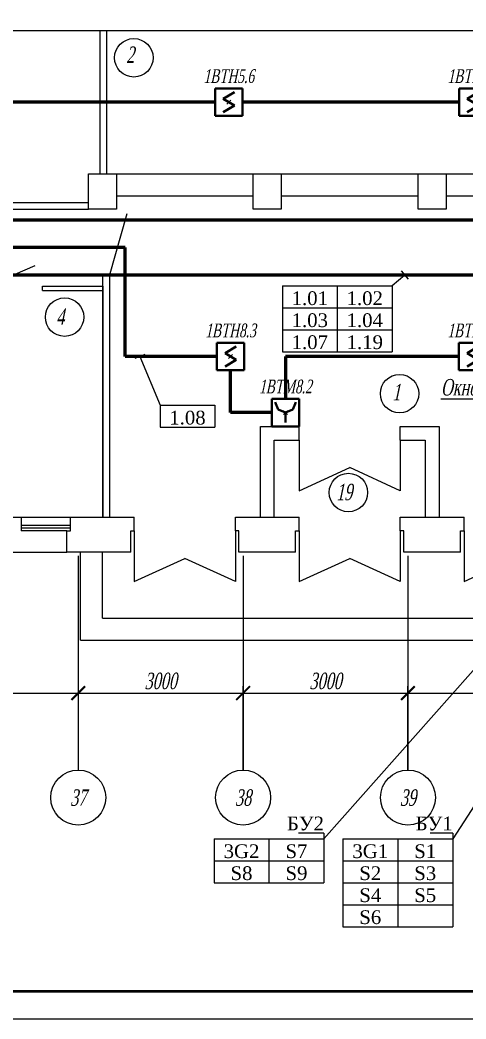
# Model space of a CAD drawing. Extents: x 0 to 1720, y -2086 to 3873.
# Drawn here: x 1050.8 to 1132, y 0 to 181.7 of the extents above; entities that cross this region are included whole.
import ezdxf
from ezdxf.enums import TextEntityAlignment as Align

# ---------------------------------------------------------------- set-up
doc = ezdxf.new("R2010")
doc.units = 0
doc.layers.add('EL_DEVICE', color=1, linetype='Continuous', lineweight=40)
doc.layers.add('EL_KABLE', color=9, linetype='Continuous', lineweight=60)
for name, color, linetype in [('EL_DEVICE_NAME', 7, 'Continuous'), ('FORMAT', 134, 'Continuous'), ('OSI', 5, 'Continuous'), ('PLAN', 2, 'Continuous'), ('SYS_PIN', 7, 'Continuous')]:
    doc.layers.add(name, color=color, linetype=linetype)
doc.styles.add('R2_5', font='times.ttf', dxfattribs={"width": 0.65, "oblique": 12, "height": 2.5})
doc.styles.get("Standard").update_dxf_attribs({"font": 'times.ttf'})

# ---------------------------------------------------------------- blocks, each defined once
blk = doc.blocks.new('_ArchTick')
at = {"const_width": 0.15}
blk.add_lwpolyline([(-0.5, -0.5), (0.5, 0.5)], dxfattribs=at)
blk = doc.blocks.new('PS_DAT_SMOKE')
at = {"layer": 'EL_DEVICE'}
for p, q in [((-2.5, 2.5), (2.5, 2.5)), ((-2.5, -2.5), (-2.5, 2.5)), ((2.5, 2.5), (2.5, -2.5)), ((1.01, 1.81), (-1.01, 0.61)), ((-1.01, 0.61), (1.01, -0.61)), ((1.01, -0.61), (-1.01, -1.81)), ((2.5, -2.5), (-2.5, -2.5))]:
    blk.add_line(p, q, dxfattribs=at)
blk = doc.blocks.new('CONNECTOR_SQUARE')
at = {"layer": 'SYS_PIN'}
for p, q in [((-0.35, 0.35), (0.35, -0.35)), ((0.35, 0.35), (-0.35, -0.35))]:
    blk.add_line(p, q, dxfattribs=at)
blk = doc.blocks.new('PS_DAT_HAND')
at = {"layer": 'EL_DEVICE'}
for p, q in [((-2.5, 2.5), (2.5, 2.5)), ((-2.5, -2.5), (-2.5, 2.5)), ((-1.88, 1.88), (-1.33, 0.55)), ((1.88, 1.88), (1.33, 0.55)), ((2.5, 2.5), (2.5, -2.5)), ((-1.33, 0.55), (0, 0)), ((1.33, 0.55), (0, 0)), ((0, 0), (0, -1.81)), ((2.5, -2.5), (-2.5, -2.5))]:
    blk.add_line(p, q, dxfattribs=at)

msp = doc.modelspace()

# ---------------------------------------------------------------- linework, layer by layer
for p, q in [((1120.84, 135.27), (1118.54, 133.33)), ((1121.49, 134.51), (1120.2, 136.03)), ((1098.54, 133.33), (1118.54, 133.33)), ((1098.54, 133.33), (1098.54, 121.33)), ((1108.54, 133.33), (1108.54, 121.33)), ((1118.54, 133.33), (1118.54, 121.33)), ((1098.54, 129.33), (1118.54, 129.33)), ((1098.54, 125.33), (1118.54, 125.33)), ((1073.54, 120.85), (1071.69, 120.09)), ((1072.62, 120.47), (1076.28, 111.61)), ((1098.54, 121.33), (1118.54, 121.33)), ((1076.28, 111.61), (1086.28, 111.61)), ((1076.28, 111.61), (1076.28, 107.61)), ((1086.28, 111.61), (1086.28, 107.61)), ((1076.28, 107.61), (1086.28, 107.61)), ((1173.41, 108.76), (1106.11, 32.77)), ((1178.67, 108.61), (1129.54, 32.77)), ((1086.11, 32.77), (1106.11, 32.77)), ((1086.11, 32.77), (1086.11, 24.77)), ((1096.11, 32.77), (1096.11, 24.77)), ((1106.11, 33.77), (1101.45, 33.77)), ((1106.11, 33.77), (1106.11, 32.77)), ((1106.11, 32.77), (1106.11, 24.77)), ((1109.54, 32.77), (1129.54, 32.77)), ((1109.54, 32.77), (1109.54, 16.77)), ((1119.54, 32.77), (1119.54, 16.77)), ((1129.54, 33.77), (1125.45, 33.77)), ((1129.54, 33.77), (1129.54, 32.77)), ((1129.54, 32.77), (1129.54, 16.77)), ((1086.11, 28.77), (1106.11, 28.77)), ((1109.54, 28.77), (1129.54, 28.77)), ((1086.11, 24.77), (1106.11, 24.77)), ((1109.54, 24.77), (1129.54, 24.77)), ((1109.54, 20.77), (1129.54, 20.77)), ((1109.54, 16.77), (1129.54, 16.77))]:
    msp.add_line(p, q)
at = {"layer": 'EL_KABLE'}
for p, q in [((1086.3, 166.72), (1038.45, 166.72)), ((1130.7, 166.72), (1091.3, 166.72)), ((1183.2, 145.27), (123, 145.27)), ((1183.2, 145.27), (273.65, 145.27)), ((1183.2, 145.27), (424.85, 145.27)), ((1183.2, 145.27), (581.6, 145.27)), ((1183.2, 145.27), (727.1, 145.27)), ((1183.2, 145.27), (877.46, 145.27)), ((1183.2, 145.27), (1030.55, 145.27)), ((1069.92, 140.27), (1038.83, 140.27)), ((1069.92, 120.47), (1069.92, 140.27)), ((1157, 135.27), (159.5, 135.27)), ((1157, 135.27), (337.7, 135.27)), ((1157, 135.27), (344, 135.27)), ((1157, 135.27), (624.45, 135.27)), ((1157, 135.27), (700.6, 135.27)), ((1157, 135.27), (1043.97, 135.27)), ((1086.62, 120.47), (1069.92, 120.47)), ((1130.67, 120.47), (1099.1, 120.47)), ((1099.1, 120.47), (1099.1, 112.77)), ((1089.12, 110.27), (1089.12, 117.97)), ((1096.6, 110.27), (1089.12, 110.27))]:
    msp.add_line(p, q, dxfattribs=at)
at = {"layer": 'FORMAT'}
msp.add_lwpolyline([(0, 297), (1720.39, 297), (1720.39, 0), (0, 0)], close=True, dxfattribs=at)
at = {"layer": 'FORMAT', "lineweight": 50}
msp.add_lwpolyline([(20, 5), (20, 292), (1715.39, 292), (1715.39, 5)], close=True, dxfattribs=at)
at = {"layer": 'OSI'}
for p, q in [((1061.4, 84.25), (1061.4, 58.02)), ((1061.4, 84.25), (1061.4, 58.02)), ((1091.4, 84.25), (1091.4, 58.02)), ((1091.4, 84.25), (1091.4, 58.02)), ((1121.4, 84.25), (1121.4, 58.02)), ((1121.4, 84.25), (1121.4, 58.02)), ((1061.4, 68.87), (1061.4, 45.27)), ((1091.4, 68.87), (1091.4, 45.27)), ((1121.4, 68.87), (1121.4, 45.27)), ((1029.4, 59.27), (1063.4, 59.27)), ((1059.4, 59.27), (1093.4, 59.27)), ((1089.4, 59.27), (1123.4, 59.27)), ((1119.4, 59.27), (1153.4, 59.27))]:
    msp.add_line(p, q, dxfattribs=at)
at = {"layer": 'OSI', "lineweight": 25}
for p, q in [((1091.4, 45.27), (1091.4, 60.52)), ((1091.4, 45.27), (1091.4, 60.52)), ((1121.4, 45.27), (1121.4, 60.52)), ((1121.4, 45.27), (1121.4, 60.52))]:
    msp.add_line(p, q, dxfattribs=at)
for centre in [(1061.4, 40.27), (1091.4, 40.27), (1121.4, 40.27)]:
    msp.add_circle(centre, 5, dxfattribs=at)
at = {"layer": 'PLAN'}
for p, q in [((947.6, 179.77), (1224.7, 179.77)), ((1065.4, 153.67), (1065.4, 179.77)), ((1066.6, 153.67), (1066.6, 179.77)), ((1063.25, 147.27), (1063.25, 153.67)), ((1063.25, 153.67), (1068.35, 153.67)), ((1068.35, 153.67), (1068.35, 147.27)), ((1068.35, 153.67), (1153.25, 153.67)), ((1093.25, 147.27), (1093.25, 153.67)), ((1093.25, 153.67), (1098.35, 153.67)), ((1098.35, 153.67), (1098.35, 147.27)), ((1123.25, 147.27), (1123.25, 153.67)), ((1123.25, 153.67), (1128.35, 153.67)), ((1128.35, 153.67), (1128.35, 147.27)), ((1068.35, 149.67), (1093.25, 149.67)), ((1098.35, 149.67), (1123.25, 149.67)), ((1128.35, 149.67), (1153.25, 149.67)), ((1038.35, 148.47), (1063.25, 148.47)), ((1038.35, 147.27), (1063.25, 147.27)), ((1068.35, 147.27), (1063.25, 147.27)), ((1098.35, 147.27), (1093.25, 147.27)), ((1128.35, 147.27), (1123.25, 147.27)), ((1067.1, 135.17), (1070.31, 146.49)), ((1044.8, 133.27), (1053.58, 137.03)), ((1065.9, 133.27), (1065.9, 135.17)), ((1067.1, 135.17), (1065.9, 135.17)), ((1067.1, 135.17), (1067.1, 91.27)), ((1054.9, 133.27), (1065.9, 133.27)), ((1054.9, 132.47), (1054.9, 133.27)), ((1065.9, 91.27), (1065.9, 133.27)), ((1065.9, 133.27), (1065.9, 91.27)), ((1067.1, 133.27), (1067.1, 123.27)), ((1054.9, 132.47), (1065.9, 132.47)), ((1127.35, 112.78), (1150.12, 112.78)), ((1094.55, 91.27), (1094.55, 107.77)), ((1094.55, 107.77), (1101.6, 107.77)), ((1101.6, 105.27), (1101.6, 107.77)), ((1120, 107.77), (1127.05, 107.77)), ((1120, 105.27), (1120, 107.77)), ((1127.05, 107.77), (1127.05, 91.27)), ((1097.05, 91.27), (1097.05, 105.27)), ((1097.05, 105.27), (1101.6, 105.27)), ((1101.6, 105.27), (1101.6, 96.07)), ((1120, 105.27), (1124.55, 105.27)), ((1120, 105.27), (1120, 96.07)), ((1124.55, 105.27), (1124.55, 91.27)), ((1101.6, 96.07), (1110.8, 100.27)), ((1120, 96.07), (1110.8, 100.27)), ((1041.6, 91.27), (1060, 91.27)), ((1051, 91.27), (1051, 88.77)), ((1060, 91.27), (1071.6, 91.27)), ((1060, 88.77), (1060, 91.27)), ((1071.6, 88.77), (1071.6, 91.27)), ((1090, 91.27), (1101.6, 91.27)), ((1090, 88.77), (1090, 91.27)), ((1101.6, 88.77), (1101.6, 91.27)), ((1120, 91.27), (1131.6, 91.27)), ((1120, 88.77), (1120, 91.27)), ((1131.6, 88.77), (1131.6, 91.27)), ((1060, 89.77), (1051, 89.77)), ((1060, 89.27), (1051, 89.27)), ((1059.35, 88.77), (1051, 88.77)), ((1059.35, 84.87), (1059.35, 88.77)), ((1059.35, 88.77), (1060, 88.77)), ((1070.95, 84.87), (1070.95, 88.77)), ((1070.95, 88.77), (1071.6, 88.77)), ((1071.6, 88.77), (1071.6, 79.57)), ((1090.65, 88.77), (1090, 88.77)), ((1090, 88.77), (1090, 79.57)), ((1090.65, 84.87), (1090.65, 88.77)), ((1100.95, 84.87), (1100.95, 88.77)), ((1100.95, 88.77), (1101.6, 88.77)), ((1101.6, 88.77), (1101.6, 79.57)), ((1120.65, 88.77), (1120, 88.77)), ((1120, 88.77), (1120, 79.57)), ((1120.65, 84.87), (1120.65, 88.77)), ((1130.95, 84.87), (1130.95, 88.77)), ((1130.95, 88.77), (1131.6, 88.77)), ((1131.6, 88.77), (1131.6, 79.57)), ((1042.25, 84.87), (1059.35, 84.87)), ((1070.95, 84.87), (1059.35, 84.87)), ((1061.8, 68.87), (1061.8, 84.87)), ((1065.8, 72.87), (1065.8, 84.87)), ((1071.6, 79.57), (1080.8, 83.77)), ((1090, 79.57), (1080.8, 83.77)), ((1100.95, 84.87), (1090.65, 84.87)), ((1101.6, 79.57), (1110.8, 83.77)), ((1120, 79.57), (1110.8, 83.77)), ((1130.95, 84.87), (1120.65, 84.87)), ((1131.6, 79.57), (1140.8, 83.77)), ((1065.8, 72.87), (1155.8, 72.87)), ((1061.8, 68.87), (1159.8, 68.87))]:
    msp.add_line(p, q, dxfattribs=at)
for centre in [(1071.52, 174.8), (1058.92, 127.64), (1119.87, 113.72), (1110.56, 95.74)]:
    msp.add_circle(centre, 3.5, dxfattribs=at)

# ---------------------------------------------------------------- block references
for name, p in [('PS_DAT_SMOKE', (1088.8, 166.72)), ('PS_DAT_SMOKE', (1133.2, 166.72)), ('CONNECTOR_SQUARE', (1088.8, 166.72)), ('PS_DAT_SMOKE', (1089.12, 120.47)), ('PS_DAT_SMOKE', (1133.17, 120.47)), ('CONNECTOR_SQUARE', (1089.12, 120.47)), ('PS_DAT_HAND', (1099.1, 110.27)), ('CONNECTOR_SQUARE', (1099.1, 110.27))]:
    msp.add_blockref(name, p)
at = {"layer": 'OSI', "xscale": 2.5, "yscale": 2.5, "zscale": 2.5}
for p in [(1061.4, 59.27), (1091.4, 59.27), (1121.4, 59.27)]:
    msp.add_blockref('_ArchTick', p, dxfattribs=at)
at = {"layer": 'OSI', "xscale": 2.5, "yscale": 2.5, "zscale": 2.5, "rotation": 180}
for p in [(1061.4, 59.27), (1091.4, 59.27), (1121.4, 59.27)]:
    msp.add_blockref('_ArchTick', p, dxfattribs=at)

# ---------------------------------------------------------------- texts
at = {"char_height": 2.5}
for s, insert, attachment_point, line_spacing_factor in [('1.01', (1103.54, 132.33), 2, 0.96), ('1.02', (1113.54, 132.33), 2, 0.96), ('1.03', (1103.54, 128.33), 2, 0.96), ('1.04', (1113.54, 128.33), 2, 0.96), ('1.07', (1103.54, 124.33), 2, 0.96), ('1.19', (1113.54, 124.33), 2, 0.96), ('1.08', (1081.28, 110.61), 2, 0.96), ('БУ2', (1106.11, 34.27), 9, 0.25), ('БУ1', (1129.54, 34.27), 9, 0.25), ('3G2', (1091.11, 31.77), 2, 0.96), ('S7', (1101.11, 31.77), 2, 0.96), ('3G1', (1114.54, 31.77), 2, 0.96), ('S1', (1124.54, 31.77), 2, 0.96), ('S8', (1091.11, 27.77), 2, 0.96), ('S9', (1101.11, 27.77), 2, 0.96), ('S2', (1114.54, 27.77), 2, 0.96), ('S3', (1124.54, 27.77), 2, 0.96), ('S4', (1114.54, 23.77), 2, 0.96), ('S5', (1124.54, 23.77), 2, 0.96), ('S6', (1114.54, 19.77), 2, 0.96)]:
    msp.add_mtext(s, dxfattribs=dict(at, insert=insert, attachment_point=attachment_point, line_spacing_factor=line_spacing_factor))
at = {"layer": 'EL_DEVICE_NAME', "style": 'R2_5', "oblique": 12, "width": 0.65}
for s, p in [('1BTH5.6', (1088.8, 170.22)), ('1BTH5.5', (1133.2, 170.22)), ('1BTH8.3', (1089.12, 123.97)), ('1BTH8.1', (1133.17, 123.97)), ('1BTM8.2', (1099.1, 113.77))]:
    msp.add_text(s, height=2.5, dxfattribs=at).set_placement(p, align=Align.CENTER)
at = {"layer": 'OSI', "lineweight": 25, "style": 'R2_5', "oblique": 12, "width": 0.65}
for s, p in [('37', (1061.4, 40.27)), ('38', (1091.4, 40.27)), ('39', (1121.4, 40.27))]:
    msp.add_text(s, height=3, dxfattribs=at).set_placement(p, align=Align.MIDDLE_CENTER)
at = {"layer": 'OSI', "char_height": 3, "attachment_point": 5, "style": 'R2_5'}
for insert in [(1076.4, 61.46), (1106.4, 61.46)]:
    msp.add_mtext('3000', dxfattribs=dict(at, insert=insert))
at = {"layer": 'PLAN', "style": 'R2_5', "oblique": 12, "width": 0.65}
for s, p in [('2', (1070.13, 173.85)), ('4', (1057.4, 126.24)), ('Окно 1210х610', (1127.41, 113.39)), ('1', (1118.54, 112.5)), ('19', (1108.32, 94.34))]:
    msp.add_text(s, height=3, dxfattribs=at).set_placement(p)

doc.saveas('drawing.dxf')
